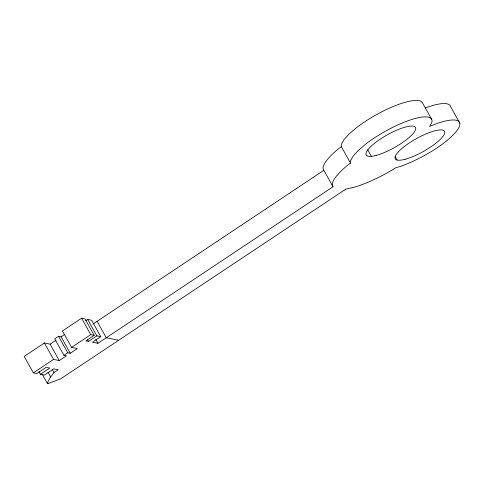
<?xml version="1.0" encoding="UTF-8"?>
<svg xmlns="http://www.w3.org/2000/svg" width="484" height="484" viewBox="0 0 484 484"><rect width="100%" height="100%" fill="white"/><g stroke="black" fill="none" stroke-linecap="round" stroke-linejoin="round"><path stroke-width="0.73" d="M38.95 371.658L40.414 374.283L44.395 375.088L53.724 368.875L58.219 369.782L54.033 372.571L50.645 376.879L47.19 383.128L48.2 383.485L60.585 378.881L345.667 189.226M431.643 119.252L422.459 102.82A46.404 12.009 -29.2 0 0 356.829 127.425L349.309 133.79L344.015 139.586L341.299 144.407L341.335 146.652L338.219 148.993A55.061 14.248 -29.2 0 0 323.003 168.045L323.826 170.308L333.01 186.739L97.968 343.301L92.48 342.194L100.781 336.664L91.597 320.233L87.652 319.44L85.874 320.62M345.201 189.298L355.232 186.933A55.061 14.248 -29.2 0 0 391.925 170.156L395.603 167.815L401.061 166.236L411.152 162.219L421.782 157.022L432.23 150.99A46.27 11.973 -29.2 0 0 459.806 124.932A46.27 11.973 -29.2 0 0 437.1 123.468L429.635 126.439L431.698 122.779A46.404 12.009 -29.2 0 0 411.376 119.621A46.404 12.009 -29.2 0 0 366.013 143.857L358.493 150.221L353.199 156.017L350.483 160.839L350.519 163.084L347.403 165.425A55.061 14.248 -29.2 0 0 332.187 184.477L333.01 186.739M56.084 340.167L50.112 344.142L44.383 342.987L24.2 356.436L33.384 372.868L36.814 373.557L46.143 367.344L49.749 368.07L40.414 374.283M100.781 336.664L96.836 335.872L88.536 341.401L85.892 340.869L94.192 335.339L85.009 318.908L81.578 318.212L62.424 330.971L71.608 347.403L77.337 348.559L70.283 353.26L67.742 352.751L63.924 355.292L54.74 338.861L58.558 336.313L61.099 336.828L64.626 334.48M92.934 324.105L323.826 170.308M33.384 372.868L53.567 359.424L59.296 360.58L66.459 355.807L63.924 355.292M71.608 347.403L90.762 334.644L94.192 335.339M425.2 108.12L427.916 107.037A46.27 11.973 -29.2 0 1 450.616 106.722L459.8 123.16M118.574 340.258L106.268 337.771L97.084 321.34M48.799 383.455L47.19 383.128L42.41 374.586M395.234 156.749L397.074 160.035M367.731 149.744L371.403 156.32M341.335 146.652L350.519 163.084M87.652 319.44L96.836 335.872M95.765 339.363L97.968 343.301M81.578 318.212L90.762 334.644M87.429 339.429L88.536 341.401M61.099 336.828L70.283 353.26M58.558 336.313L67.742 352.751M50.112 344.142L59.296 360.58M44.383 342.987L53.567 359.424M52.193 369.286L54.033 372.571M48.073 372.275L50.645 376.879M405.114 159.272A28.223 7.302 -29.2 0 0 444.614 133.348A28.223 7.302 -29.2 0 0 409.9 142.574A28.223 7.302 -29.2 0 0 405.114 159.272M376.086 155.424A28.223 7.302 -29.2 0 0 415.587 129.5A28.223 7.302 -29.2 0 0 380.872 138.727A28.223 7.302 -29.2 0 0 376.086 155.424"/></g></svg>
